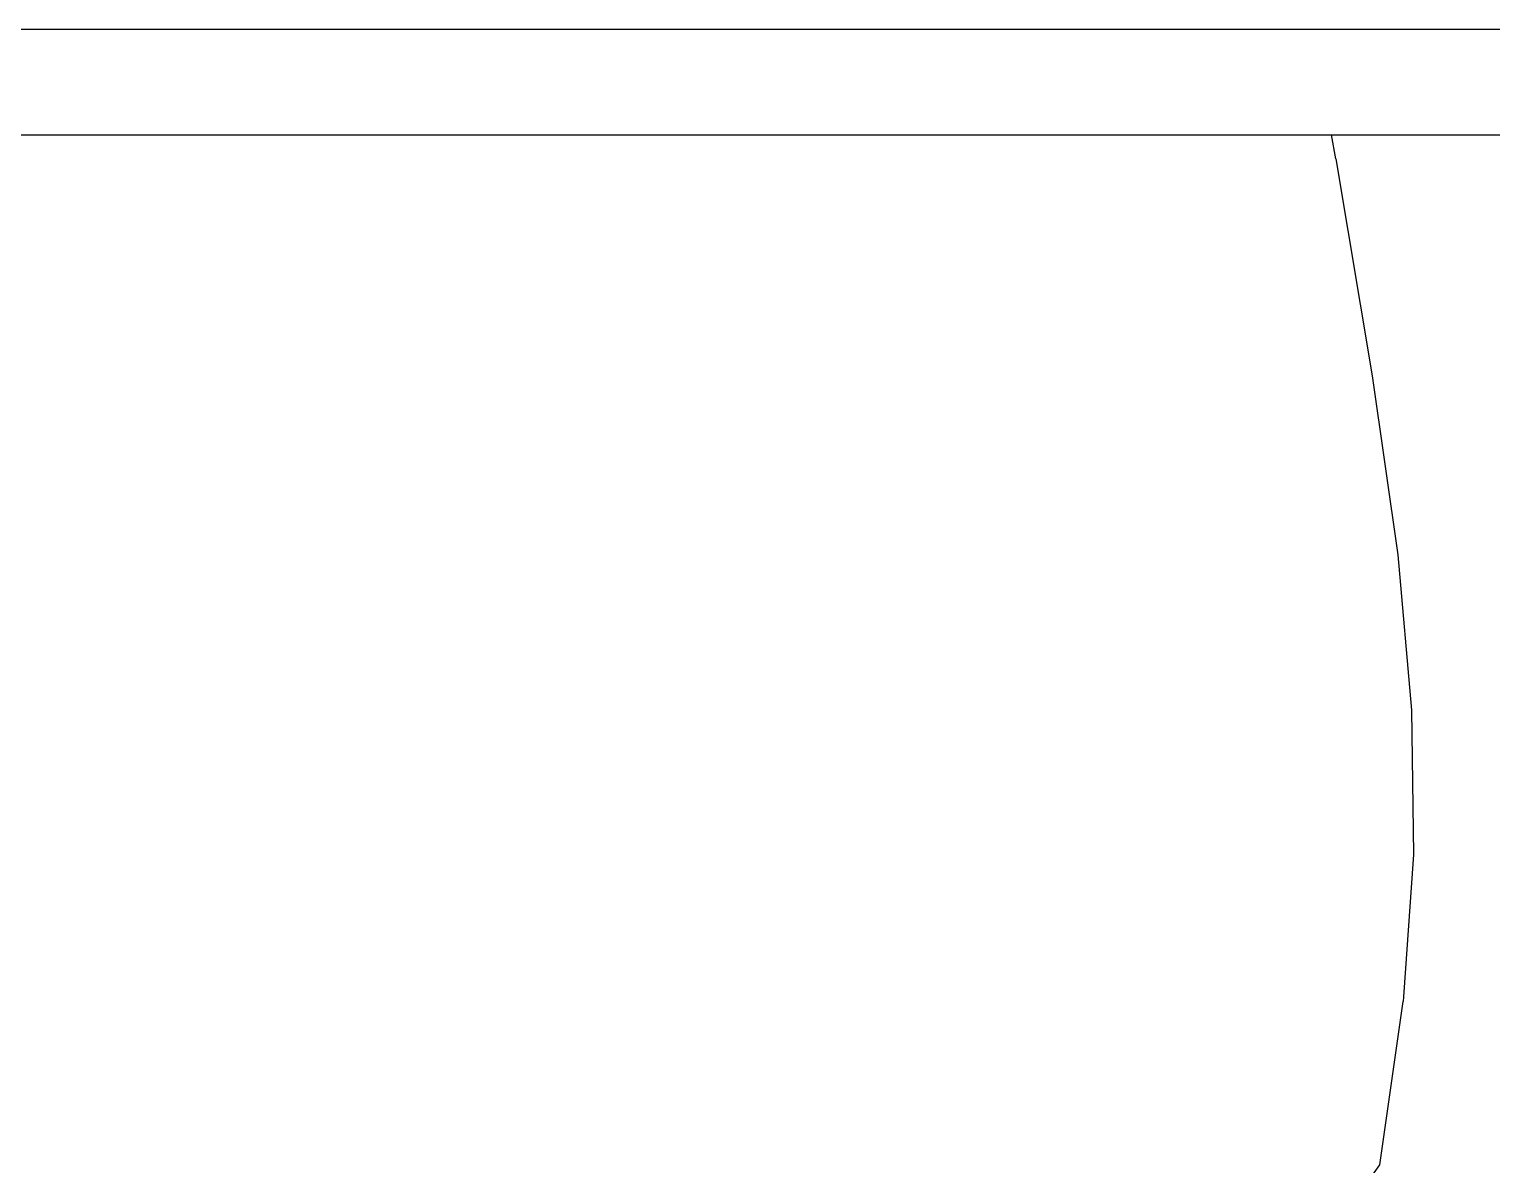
# Model space of a CAD drawing. Header units: millimetres. Extents: x 2336463 to 2579121, y 595385 to 778077.
# Drawn here: x 2526387.4 to 2526733.9, y 664067 to 664336.2 of the extents above; entities that cross this region are included whole.
import ezdxf

# ---------------------------------------------------------------- set-up
doc = ezdxf.new("R2010")
doc.units = ezdxf.units.MM
doc.header["$MEASUREMENT"] = 0
doc.linetypes.add('Wipeout_Contour', pattern=[1000, 0, -1000])
doc.layers.add('Интерьер - Мебель', color=7, linetype='Continuous')
doc.layers.add('Интерьер - Мебель_Ном._пера__62', color=7, linetype='Continuous', lineweight=25, true_color=0xaaaaaa)

msp = doc.modelspace()

# ---------------------------------------------------------------- wipeouts: each hides what was drawn before it
at = {"color": 254, "linetype": 'Wipeout_Contour', "lineweight": 0, "ltscale": 10449495.82333774}
msp.add_wipeout([(2527093.96, 664336.17), (2525893.96, 664336.17), (2525893.96, 664311.17), (2527093.96, 664311.17)], dxfattribs=at).dxf.layer = 'Интерьер - Мебель'
at = {"color": 254, "linetype": 'Wipeout_Contour', "lineweight": 0, "ltscale": 7837607.547285567}
msp.add_wipeout([(2526715.35, 664140.58), (2526708.64, 664143.57), (2526712.87, 664105.72)], dxfattribs=at).dxf.layer = 'Интерьер - Мебель'
at = {"color": 254, "linetype": 'Wipeout_Contour', "lineweight": 0, "ltscale": 7836993.788524503}
msp.add_wipeout([(2526493.96, 664054.87), (2526566.5, 664067.05), (2526493.96, 664067.05)], dxfattribs=at).dxf.layer = 'Интерьер - Мебель'
at = {"color": 254, "linetype": 'Wipeout_Contour', "lineweight": 0, "ltscale": 7837434.458605979}
msp.add_wipeout([(2526687.95, 664067.05), (2526661.64, 664067.05), (2526662.48, 664047.36)], dxfattribs=at).dxf.layer = 'Интерьер - Мебель'
at = {"color": 254, "linetype": 'Wipeout_Contour', "lineweight": 0, "ltscale": 7837520.066941667}
msp.add_wipeout([(2526691.92, 664045.23), (2526707.32, 664067.05), (2526702.56, 664067.05)], dxfattribs=at).dxf.layer = 'Интерьер - Мебель'

# ---------------------------------------------------------------- next in the draw order: linework, layer by layer
at = {"layer": 'Интерьер - Мебель_Ном._пера__62', "color": 253, "linetype": 'Continuous', "lineweight": 25, "true_color": 0xaaaaaa}
msp.add_line((2525953.96, 664336.17), (2527033.96, 664336.17), dxfattribs=at)

# ---------------------------------------------------------------- next in the draw order: wipeouts: each hides what was drawn before it
at = {"color": 254, "linetype": 'Wipeout_Contour', "lineweight": 0, "ltscale": 10449092.54332226}
msp.add_wipeout([(2526377.54, 664281.5), (2526429.72, 664286.76), (2526398.2, 664311.17), (2526380.16, 664311.17)], dxfattribs=at).dxf.layer = 'Интерьер - Мебель'
at = {"color": 254, "linetype": 'Wipeout_Contour', "lineweight": 0, "ltscale": 7837591.128767772}
msp.add_wipeout([(2526708.64, 664143.57), (2526707.06, 664107.06), (2526712.87, 664105.72)], dxfattribs=at).dxf.layer = 'Интерьер - Мебель'
at = {"color": 254, "linetype": 'Wipeout_Contour', "lineweight": 0, "ltscale": 7837063.363189476}
msp.add_wipeout([(2526566.5, 664067.05), (2526493.96, 664054.87), (2526570.85, 664052.62)], dxfattribs=at).dxf.layer = 'Интерьер - Мебель'
at = {"color": 254, "linetype": 'Wipeout_Contour', "lineweight": 0, "ltscale": 7837335.747852391}
msp.add_wipeout([(2526621.77, 664067.05), (2526625.99, 664049.91), (2526661.64, 664067.05)], dxfattribs=at).dxf.layer = 'Интерьер - Мебель'

# ---------------------------------------------------------------- next in the draw order: wipeouts: each hides what was drawn before it
at = {"color": 254, "linetype": 'Wipeout_Contour', "lineweight": 0, "ltscale": 7836890.061382487}
msp.add_wipeout([(2526430.89, 664311.17), (2526398.2, 664311.17), (2526429.72, 664286.76)], dxfattribs=at).dxf.layer = 'Интерьер - Мебель'
at = {"color": 254, "linetype": 'Wipeout_Contour', "lineweight": 0, "ltscale": 7836776.764996425}
msp.add_wipeout([(2526377.54, 664281.5), (2526373.59, 664239.78), (2526427.37, 664245.18)], dxfattribs=at).dxf.layer = 'Интерьер - Мебель'
at = {"color": 254, "linetype": 'Wipeout_Contour', "lineweight": 0, "ltscale": 7837634.744615782}
msp.add_wipeout([(2526707.52, 664179.31), (2526715.35, 664140.58), (2526714.88, 664174.82)], dxfattribs=at).dxf.layer = 'Интерьер - Мебель'
at = {"color": 254, "linetype": 'Wipeout_Contour', "lineweight": 0, "ltscale": 7836852.507852964}
msp.add_wipeout([(2526493.96, 664067.05), (2526421.42, 664067.05), (2526493.96, 664054.87)], dxfattribs=at).dxf.layer = 'Интерьер - Мебель'
at = {"color": 254, "linetype": 'Wipeout_Contour', "lineweight": 0, "ltscale": 7837191.124371152}
msp.add_wipeout([(2526566.5, 664067.05), (2526570.85, 664052.62), (2526621.77, 664067.05)], dxfattribs=at).dxf.layer = 'Интерьер - Мебель'
at = {"color": 254, "linetype": 'Wipeout_Contour', "lineweight": 0, "ltscale": 7837449.073084395}
msp.add_wipeout([(2526687.95, 664067.05), (2526662.48, 664047.36), (2526683.42, 664045.59)], dxfattribs=at).dxf.layer = 'Интерьер - Мебель'

# ---------------------------------------------------------------- next in the draw order: wipeouts: each hides what was drawn before it
at = {"color": 254, "linetype": 'Wipeout_Contour', "lineweight": 0, "ltscale": 7836842.331008521}
msp.add_wipeout([(2526377.54, 664281.5), (2526427.37, 664245.18), (2526429.72, 664286.76)], dxfattribs=at).dxf.layer = 'Интерьер - Мебель'
at = {"color": 254, "linetype": 'Wipeout_Contour', "lineweight": 0, "ltscale": 7836735.207402807}
msp.add_wipeout([(2526369.97, 664198.28), (2526425, 664202.77), (2526373.59, 664239.78)], dxfattribs=at).dxf.layer = 'Интерьер - Мебель'
at = {"color": 254, "linetype": 'Wipeout_Contour', "lineweight": 0, "ltscale": 7837621.329319151}
msp.add_wipeout([(2526715.35, 664140.58), (2526707.52, 664179.31), (2526708.64, 664143.57)], dxfattribs=at).dxf.layer = 'Интерьер - Мебель'
at = {"color": 254, "linetype": 'Wipeout_Contour', "lineweight": 0, "ltscale": 7836775.17062292}
msp.add_wipeout([(2526421.42, 664067.05), (2526417.07, 664052.62), (2526493.96, 664054.87)], dxfattribs=at).dxf.layer = 'Интерьер - Мебель'
at = {"color": 254, "linetype": 'Wipeout_Contour', "lineweight": 0, "ltscale": 7837369.047342831}
msp.add_wipeout([(2526661.64, 664067.05), (2526625.99, 664049.91), (2526662.48, 664047.36)], dxfattribs=at).dxf.layer = 'Интерьер - Мебель'

# ---------------------------------------------------------------- next in the draw order: wipeouts: each hides what was drawn before it
at = {"color": 254, "linetype": 'Wipeout_Contour', "lineweight": 0, "ltscale": 7836801.979521077}
msp.add_wipeout([(2526427.37, 664245.18), (2526373.59, 664239.78), (2526425, 664202.77)], dxfattribs=at).dxf.layer = 'Интерьер - Мебель'
at = {"color": 254, "linetype": 'Wipeout_Contour', "lineweight": 0, "ltscale": 7837655.472358722}
msp.add_wipeout([(2526703.92, 664216.98), (2526714.88, 664174.82), (2526711.58, 664211.59)], dxfattribs=at).dxf.layer = 'Интерьер - Мебель'
at = {"color": 254, "linetype": 'Wipeout_Contour', "lineweight": 0, "ltscale": 7836694.720928287}
msp.add_wipeout([(2526367.19, 664156.19), (2526422.98, 664159.18), (2526369.97, 664198.28)], dxfattribs=at).dxf.layer = 'Интерьер - Мебель'
at = {"color": 254, "linetype": 'Wipeout_Contour', "lineweight": 0, "ltscale": 7837580.635819972}
msp.add_wipeout([(2526708.64, 664143.57), (2526691.41, 664147.66), (2526707.06, 664107.06)], dxfattribs=at).dxf.layer = 'Интерьер - Мебель'
at = {"color": 254, "linetype": 'Wipeout_Contour', "lineweight": 0, "ltscale": 7836654.03044891}
msp.add_wipeout([(2526366.15, 664067.05), (2526417.07, 664052.62), (2526421.42, 664067.05)], dxfattribs=at).dxf.layer = 'Интерьер - Мебель'
at = {"color": 254, "linetype": 'Wipeout_Contour', "lineweight": 0, "ltscale": 7837243.275064253}
msp.add_wipeout([(2526570.85, 664052.62), (2526625.99, 664049.91), (2526621.77, 664067.05)], dxfattribs=at).dxf.layer = 'Интерьер - Мебель'

# ---------------------------------------------------------------- next in the draw order: wipeouts: each hides what was drawn before it
at = {"color": 254, "linetype": 'Wipeout_Contour', "lineweight": 0, "ltscale": 7837643.50319783}
msp.add_wipeout([(2526703.92, 664216.98), (2526707.52, 664179.31), (2526714.88, 664174.82)], dxfattribs=at).dxf.layer = 'Интерьер - Мебель'
at = {"color": 254, "linetype": 'Wipeout_Contour', "lineweight": 0, "ltscale": 7836761.8058956}
msp.add_wipeout([(2526369.97, 664198.28), (2526422.98, 664159.18), (2526425, 664202.77)], dxfattribs=at).dxf.layer = 'Интерьер - Мебель'
at = {"color": 254, "linetype": 'Wipeout_Contour', "lineweight": 0, "ltscale": 7836656.144462741}
msp.add_wipeout([(2526367.19, 664156.19), (2526365.74, 664112.72), (2526421.66, 664114.06)], dxfattribs=at).dxf.layer = 'Интерьер - Мебель'
at = {"color": 254, "linetype": 'Wipeout_Contour', "lineweight": 0, "ltscale": 7837555.434169347}
msp.add_wipeout([(2526691.04, 664108.89), (2526707.06, 664107.06), (2526691.41, 664147.66)], dxfattribs=at).dxf.layer = 'Интерьер - Мебель'
at = {"color": 254, "linetype": 'Wipeout_Contour', "lineweight": 0, "ltscale": 7836592.739073218}
msp.add_wipeout([(2526366.15, 664067.05), (2526361.93, 664049.91), (2526417.07, 664052.62)], dxfattribs=at).dxf.layer = 'Интерьер - Мебель'

# ---------------------------------------------------------------- next in the draw order: linework, layer by layer
at = {"layer": 'Интерьер - Мебель_Ном._пера__62', "color": 253, "linetype": 'Continuous', "lineweight": 25, "true_color": 0xaaaaaa}
msp.add_line((2526714.88, 664174.82), (2526715.35, 664140.58), dxfattribs=at)

# ---------------------------------------------------------------- next in the draw order: wipeouts: each hides what was drawn before it
at = {"color": 254, "linetype": 'Wipeout_Contour', "lineweight": 0, "ltscale": 7837671.863689259}
msp.add_wipeout([(2526698.09, 664259.32), (2526711.58, 664211.59), (2526705.55, 664254.06)], dxfattribs=at).dxf.layer = 'Интерьер - Мебель'
at = {"color": 254, "linetype": 'Wipeout_Contour', "lineweight": 0, "ltscale": 7837607.09791935}
msp.add_wipeout([(2526707.52, 664179.31), (2526689.44, 664185.45), (2526708.64, 664143.57)], dxfattribs=at).dxf.layer = 'Интерьер - Мебель'
at = {"color": 254, "linetype": 'Wipeout_Contour', "lineweight": 0, "ltscale": 7836722.620779936}
msp.add_wipeout([(2526422.98, 664159.18), (2526367.19, 664156.19), (2526421.66, 664114.06)], dxfattribs=at).dxf.layer = 'Интерьер - Мебель'

# ---------------------------------------------------------------- next in the draw order: wipeouts: each hides what was drawn before it
at = {"color": 254, "linetype": 'Wipeout_Contour', "lineweight": 0, "ltscale": 7837660.776992256}
msp.add_wipeout([(2526698.09, 664259.32), (2526703.92, 664216.98), (2526711.58, 664211.59)], dxfattribs=at).dxf.layer = 'Интерьер - Мебель'
at = {"color": 254, "linetype": 'Wipeout_Contour', "lineweight": 0, "ltscale": 7837584.09551966}
msp.add_wipeout([(2526689.44, 664185.45), (2526691.41, 664147.66), (2526708.64, 664143.57)], dxfattribs=at).dxf.layer = 'Интерьер - Мебель'

# ---------------------------------------------------------------- next in the draw order: linework, layer by layer
at = {"layer": 'Интерьер - Мебель_Ном._пера__62', "color": 253, "linetype": 'Continuous', "lineweight": 25, "true_color": 0xaaaaaa}
msp.add_line((2526711.58, 664211.59), (2526714.88, 664174.82), dxfattribs=at)

# ---------------------------------------------------------------- next in the draw order: wipeouts: each hides what was drawn before it
at = {"color": 254, "linetype": 'Wipeout_Contour', "lineweight": 0, "ltscale": 7837686.740327682}
msp.add_wipeout([(2526690.25, 664309.02), (2526705.55, 664254.06), (2526696.94, 664305.42)], dxfattribs=at).dxf.layer = 'Интерьер - Мебель'
at = {"color": 254, "linetype": 'Wipeout_Contour', "lineweight": 0, "ltscale": 7837627.378981235}
msp.add_wipeout([(2526703.92, 664216.98), (2526685.5, 664224.36), (2526707.52, 664179.31)], dxfattribs=at).dxf.layer = 'Интерьер - Мебель'
at = {"color": 254, "linetype": 'Wipeout_Contour', "lineweight": 0, "ltscale": 7837523.069560475}
msp.add_wipeout([(2526662.5, 664152.11), (2526691.04, 664108.89), (2526691.41, 664147.66)], dxfattribs=at).dxf.layer = 'Интерьер - Мебель'

# ---------------------------------------------------------------- next in the draw order: wipeouts: each hides what was drawn before it
at = {"color": 254, "linetype": 'Wipeout_Contour', "lineweight": 0, "ltscale": 7837675.845315128}
msp.add_wipeout([(2526690.25, 664309.02), (2526698.09, 664259.32), (2526705.55, 664254.06)], dxfattribs=at).dxf.layer = 'Интерьер - Мебель'
at = {"color": 254, "linetype": 'Wipeout_Contour', "lineweight": 0, "ltscale": 7837605.815694934}
msp.add_wipeout([(2526707.52, 664179.31), (2526685.5, 664224.36), (2526689.44, 664185.45)], dxfattribs=at).dxf.layer = 'Интерьер - Мебель'
at = {"color": 254, "linetype": 'Wipeout_Contour', "lineweight": 0, "ltscale": 7837487.203599991}
msp.add_wipeout([(2526662.5, 664152.11), (2526663.26, 664110.88), (2526691.04, 664108.89)], dxfattribs=at).dxf.layer = 'Интерьер - Мебель'

# ---------------------------------------------------------------- next in the draw order: wipeouts: each hides what was drawn before it
at = {"color": 254, "linetype": 'Wipeout_Contour', "lineweight": 0, "ltscale": 7837644.046532249}
msp.add_wipeout([(2526698.09, 664259.32), (2526679.97, 664266.5), (2526703.92, 664216.98)], dxfattribs=at).dxf.layer = 'Интерьер - Мебель'
at = {"color": 254, "linetype": 'Wipeout_Contour', "lineweight": 0, "ltscale": 7837548.642305214}
msp.add_wipeout([(2526659.85, 664192.14), (2526691.41, 664147.66), (2526689.44, 664185.45)], dxfattribs=at).dxf.layer = 'Интерьер - Мебель'

# ---------------------------------------------------------------- next in the draw order: wipeouts: each hides what was drawn before it
at = {"color": 254, "linetype": 'Wipeout_Contour', "lineweight": 0, "ltscale": 7837623.317003651}
msp.add_wipeout([(2526703.92, 664216.98), (2526679.97, 664266.5), (2526685.5, 664224.36)], dxfattribs=at).dxf.layer = 'Интерьер - Мебель'
at = {"color": 254, "linetype": 'Wipeout_Contour', "lineweight": 0, "ltscale": 7837514.744212741}
msp.add_wipeout([(2526691.41, 664147.66), (2526659.85, 664192.14), (2526662.5, 664152.11)], dxfattribs=at).dxf.layer = 'Интерьер - Мебель'

# ---------------------------------------------------------------- next in the draw order: linework, layer by layer
at = {"layer": 'Интерьер - Мебель_Ном._пера__62', "color": 253, "linetype": 'Continuous', "lineweight": 25, "true_color": 0xaaaaaa}
msp.add_line((2526705.55, 664254.06), (2526711.58, 664211.59), dxfattribs=at)

# ---------------------------------------------------------------- next in the draw order: wipeouts: each hides what was drawn before it
at = {"color": 254, "linetype": 'Wipeout_Contour', "lineweight": 0, "ltscale": 10450214.08899414}
msp.add_wipeout([(2526674.49, 664311.17), (2526698.09, 664259.32), (2526690.25, 664309.02), (2526682.83, 664311.17)], dxfattribs=at).dxf.layer = 'Интерьер - Мебель'
at = {"color": 254, "linetype": 'Wipeout_Contour', "lineweight": 0, "ltscale": 7837568.800998183}
msp.add_wipeout([(2526685.5, 664224.36), (2526655.81, 664232.4), (2526689.44, 664185.45)], dxfattribs=at).dxf.layer = 'Интерьер - Мебель'
at = {"color": 254, "linetype": 'Wipeout_Contour', "lineweight": 0, "ltscale": 7837430.528466587}
msp.add_wipeout([(2526662.5, 664152.11), (2526620.73, 664156.19), (2526663.26, 664110.88)], dxfattribs=at).dxf.layer = 'Интерьер - Мебель'

# ---------------------------------------------------------------- next in the draw order: wipeouts: each hides what was drawn before it
at = {"color": 254, "linetype": 'Wipeout_Contour', "lineweight": 0, "ltscale": 10450184.92257524}
msp.add_wipeout([(2526674.49, 664311.17), (2526673.62, 664311.17), (2526679.97, 664266.5), (2526698.09, 664259.32)], dxfattribs=at).dxf.layer = 'Интерьер - Мебель'
at = {"color": 254, "linetype": 'Wipeout_Contour', "lineweight": 0, "ltscale": 7837536.364636951}
msp.add_wipeout([(2526689.44, 664185.45), (2526655.81, 664232.4), (2526659.85, 664192.14)], dxfattribs=at).dxf.layer = 'Интерьер - Мебель'
at = {"color": 254, "linetype": 'Wipeout_Contour', "lineweight": 0, "ltscale": 7837382.212749733}
msp.add_wipeout([(2526663.26, 664110.88), (2526620.73, 664156.19), (2526622.18, 664112.72)], dxfattribs=at).dxf.layer = 'Интерьер - Мебель'

# ---------------------------------------------------------------- next in the draw order: wipeouts: each hides what was drawn before it
at = {"color": 254, "linetype": 'Wipeout_Contour', "lineweight": 0, "ltscale": 10450251.91227974}
msp.add_wipeout([(2526695.46, 664311.17), (2526689.9, 664311.17), (2526690.25, 664309.02), (2526696.94, 664305.42)], dxfattribs=at).dxf.layer = 'Интерьер - Мебель'
at = {"color": 254, "linetype": 'Wipeout_Contour', "lineweight": 0, "ltscale": 7837586.155779784}
msp.add_wipeout([(2526650.85, 664274.32), (2526685.5, 664224.36), (2526679.97, 664266.5)], dxfattribs=at).dxf.layer = 'Интерьер - Мебель'
at = {"color": 254, "linetype": 'Wipeout_Contour', "lineweight": 0, "ltscale": 7837455.929857448}
msp.add_wipeout([(2526659.85, 664192.14), (2526617.95, 664198.28), (2526662.5, 664152.11)], dxfattribs=at).dxf.layer = 'Интерьер - Мебель'

# ---------------------------------------------------------------- next in the draw order: wipeouts: each hides what was drawn before it
at = {"color": 254, "linetype": 'Wipeout_Contour', "lineweight": 0, "ltscale": 7837673.004807282}
msp.add_wipeout([(2526682.83, 664311.17), (2526690.25, 664309.02), (2526689.36, 664311.17)], dxfattribs=at).dxf.layer = 'Интерьер - Мебель'
at = {"color": 254, "linetype": 'Wipeout_Contour', "lineweight": 0, "ltscale": 7837697.67022205}
msp.add_wipeout([(2526695.93, 664311.17), (2526695.46, 664311.17), (2526696.94, 664305.42)], dxfattribs=at).dxf.layer = 'Интерьер - Мебель'
at = {"color": 254, "linetype": 'Wipeout_Contour', "lineweight": 0, "ltscale": 7837554.619794199}
msp.add_wipeout([(2526685.5, 664224.36), (2526650.85, 664274.32), (2526655.81, 664232.4)], dxfattribs=at).dxf.layer = 'Интерьер - Мебель'
at = {"color": 254, "linetype": 'Wipeout_Contour', "lineweight": 0, "ltscale": 7837409.607049705}
msp.add_wipeout([(2526662.5, 664152.11), (2526617.95, 664198.28), (2526620.73, 664156.19)], dxfattribs=at).dxf.layer = 'Интерьер - Мебель'

# ---------------------------------------------------------------- next in the draw order: linework, layer by layer
at = {"layer": 'Интерьер - Мебель_Ном._пера__62', "color": 253, "linetype": 'Continuous', "lineweight": 25, "true_color": 0xaaaaaa}
for q in [(2526695.93, 664311.17), (2526705.55, 664254.06)]:
    msp.add_line((2526696.94, 664305.42), q, dxfattribs=at)

# ---------------------------------------------------------------- next in the draw order: wipeouts: each hides what was drawn before it
at = {"color": 254, "linetype": 'Wipeout_Contour', "lineweight": 0, "ltscale": 7837606.139990261}
msp.add_wipeout([(2526673.62, 664311.17), (2526650.79, 664311.17), (2526679.97, 664266.5)], dxfattribs=at).dxf.layer = 'Интерьер - Мебель'
at = {"color": 254, "linetype": 'Wipeout_Contour', "lineweight": 0, "ltscale": 7837680.106709858}
msp.add_wipeout([(2526689.9, 664311.17), (2526689.36, 664311.17), (2526690.25, 664309.02)], dxfattribs=at).dxf.layer = 'Интерьер - Мебель'
at = {"color": 254, "linetype": 'Wipeout_Contour', "lineweight": 0, "ltscale": 7837476.945733019}
msp.add_wipeout([(2526614.33, 664239.78), (2526659.85, 664192.14), (2526655.81, 664232.4)], dxfattribs=at).dxf.layer = 'Интерьер - Мебель'
at = {"color": 254, "linetype": 'Wipeout_Contour', "lineweight": 0, "ltscale": 7837298.724491896}
msp.add_wipeout([(2526564.94, 664159.18), (2526622.18, 664112.72), (2526620.73, 664156.19)], dxfattribs=at).dxf.layer = 'Интерьер - Мебель'

# ---------------------------------------------------------------- next in the draw order: wipeouts: each hides what was drawn before it
at = {"color": 254, "linetype": 'Wipeout_Contour', "lineweight": 0, "ltscale": 10450093.90451126}
msp.add_wipeout([(2526650.79, 664311.17), (2526646.44, 664311.17), (2526650.85, 664274.32), (2526679.97, 664266.5)], dxfattribs=at).dxf.layer = 'Интерьер - Мебель'
at = {"color": 254, "linetype": 'Wipeout_Contour', "lineweight": 0, "ltscale": 7837432.2755505}
msp.add_wipeout([(2526614.33, 664239.78), (2526617.95, 664198.28), (2526659.85, 664192.14)], dxfattribs=at).dxf.layer = 'Интерьер - Мебель'
at = {"color": 254, "linetype": 'Wipeout_Contour', "lineweight": 0, "ltscale": 7837236.018143932}
msp.add_wipeout([(2526622.18, 664112.72), (2526564.94, 664159.18), (2526566.26, 664114.06)], dxfattribs=at).dxf.layer = 'Интерьер - Мебель'

# ---------------------------------------------------------------- next in the draw order: wipeouts: each hides what was drawn before it
at = {"color": 254, "linetype": 'Wipeout_Contour', "lineweight": 0, "ltscale": 7837495.943510599}
msp.add_wipeout([(2526610.38, 664281.5), (2526655.81, 664232.4), (2526650.85, 664274.32)], dxfattribs=at).dxf.layer = 'Интерьер - Мебель'
at = {"color": 254, "linetype": 'Wipeout_Contour', "lineweight": 0, "ltscale": 7837325.525938982}
msp.add_wipeout([(2526617.95, 664198.28), (2526562.92, 664202.77), (2526620.73, 664156.19)], dxfattribs=at).dxf.layer = 'Интерьер - Мебель'
at = {"color": 254, "linetype": 'Wipeout_Contour', "lineweight": 0, "ltscale": 7837089.873177674}
msp.add_wipeout([(2526566.26, 664114.06), (2526493.96, 664114.58), (2526566.5, 664067.05)], dxfattribs=at).dxf.layer = 'Интерьер - Мебель'

# ---------------------------------------------------------------- next in the draw order: wipeouts: each hides what was drawn before it
at = {"color": 254, "linetype": 'Wipeout_Contour', "lineweight": 0, "ltscale": 7837452.436453371}
msp.add_wipeout([(2526610.38, 664281.5), (2526614.33, 664239.78), (2526655.81, 664232.4)], dxfattribs=at).dxf.layer = 'Интерьер - Мебель'
at = {"color": 254, "linetype": 'Wipeout_Contour', "lineweight": 0, "ltscale": 7837264.995306456}
msp.add_wipeout([(2526620.73, 664156.19), (2526562.92, 664202.77), (2526564.94, 664159.18)], dxfattribs=at).dxf.layer = 'Интерьер - Мебель'
at = {"color": 254, "linetype": 'Wipeout_Contour', "lineweight": 0, "ltscale": 7837008.71227071}
msp.add_wipeout([(2526493.96, 664067.05), (2526566.5, 664067.05), (2526493.96, 664114.58)], dxfattribs=at).dxf.layer = 'Интерьер - Мебель'

# ---------------------------------------------------------------- next in the draw order: wipeouts: each hides what was drawn before it
at = {"color": 254, "linetype": 'Wipeout_Contour', "lineweight": 0, "ltscale": 7837522.080638245}
msp.add_wipeout([(2526618.19, 664311.17), (2526650.85, 664274.32), (2526646.44, 664311.17)], dxfattribs=at).dxf.layer = 'Интерьер - Мебель'
at = {"color": 254, "linetype": 'Wipeout_Contour', "lineweight": 0, "ltscale": 7837349.081484254}
msp.add_wipeout([(2526614.33, 664239.78), (2526560.55, 664245.18), (2526617.95, 664198.28)], dxfattribs=at).dxf.layer = 'Интерьер - Мебель'
at = {"color": 254, "linetype": 'Wipeout_Contour', "lineweight": 0, "ltscale": 7837266.861954371}
msp.add_wipeout([(2526566.26, 664114.06), (2526621.77, 664067.05), (2526622.18, 664112.72)], dxfattribs=at).dxf.layer = 'Интерьер - Мебель'

# ---------------------------------------------------------------- next in the draw order: wipeouts: each hides what was drawn before it
at = {"color": 254, "linetype": 'Wipeout_Contour', "lineweight": 0, "ltscale": 10449961.43461367}
msp.add_wipeout([(2526618.19, 664311.17), (2526607.76, 664311.17), (2526610.38, 664281.5), (2526650.85, 664274.32)], dxfattribs=at).dxf.layer = 'Интерьер - Мебель'
at = {"color": 254, "linetype": 'Wipeout_Contour', "lineweight": 0, "ltscale": 7837290.618189691}
msp.add_wipeout([(2526560.55, 664245.18), (2526562.92, 664202.77), (2526617.95, 664198.28)], dxfattribs=at).dxf.layer = 'Интерьер - Мебель'
at = {"color": 254, "linetype": 'Wipeout_Contour', "lineweight": 0, "ltscale": 7837202.113922667}
msp.add_wipeout([(2526566.26, 664114.06), (2526566.5, 664067.05), (2526621.77, 664067.05)], dxfattribs=at).dxf.layer = 'Интерьер - Мебель'

# ---------------------------------------------------------------- next in the draw order: wipeouts: each hides what was drawn before it
at = {"color": 254, "linetype": 'Wipeout_Contour', "lineweight": 0, "ltscale": 7837371.224905925}
msp.add_wipeout([(2526558.2, 664286.76), (2526614.33, 664239.78), (2526610.38, 664281.5)], dxfattribs=at).dxf.layer = 'Интерьер - Мебель'
at = {"color": 254, "linetype": 'Wipeout_Contour', "lineweight": 0, "ltscale": 7837398.450250062}
msp.add_wipeout([(2526663.26, 664110.88), (2526622.18, 664112.72), (2526661.64, 664067.05)], dxfattribs=at).dxf.layer = 'Интерьер - Мебель'

# ---------------------------------------------------------------- next in the draw order: wipeouts: each hides what was drawn before it
at = {"color": 254, "linetype": 'Wipeout_Contour', "lineweight": 0, "ltscale": 7837314.459493658}
msp.add_wipeout([(2526614.33, 664239.78), (2526558.2, 664286.76), (2526560.55, 664245.18)], dxfattribs=at).dxf.layer = 'Интерьер - Мебель'
at = {"color": 254, "linetype": 'Wipeout_Contour', "lineweight": 0, "ltscale": 7837347.86166933}
msp.add_wipeout([(2526621.77, 664067.05), (2526661.64, 664067.05), (2526622.18, 664112.72)], dxfattribs=at).dxf.layer = 'Интерьер - Мебель'

# ---------------------------------------------------------------- next in the draw order: wipeouts: each hides what was drawn before it
at = {"color": 254, "linetype": 'Wipeout_Contour', "lineweight": 0, "ltscale": 7837406.213042695}
msp.add_wipeout([(2526607.76, 664311.17), (2526575.72, 664311.17), (2526610.38, 664281.5)], dxfattribs=at).dxf.layer = 'Интерьер - Мебель'
at = {"color": 254, "linetype": 'Wipeout_Contour', "lineweight": 0, "ltscale": 7837489.589550021}
msp.add_wipeout([(2526691.04, 664108.89), (2526663.26, 664110.88), (2526687.95, 664067.05)], dxfattribs=at).dxf.layer = 'Интерьер - Мебель'

# ---------------------------------------------------------------- next in the draw order: wipeouts: each hides what was drawn before it
at = {"color": 254, "linetype": 'Wipeout_Contour', "lineweight": 0, "ltscale": 10449784.77730146}
msp.add_wipeout([(2526557.03, 664311.17), (2526558.2, 664286.76), (2526610.38, 664281.5), (2526575.72, 664311.17)], dxfattribs=at).dxf.layer = 'Интерьер - Мебель'
at = {"color": 254, "linetype": 'Wipeout_Contour', "lineweight": 0, "ltscale": 7837451.076471914}
msp.add_wipeout([(2526663.26, 664110.88), (2526661.64, 664067.05), (2526687.95, 664067.05)], dxfattribs=at).dxf.layer = 'Интерьер - Мебель'
at = {"color": 254, "linetype": 'Wipeout_Contour', "lineweight": 0, "ltscale": 7837545.280433422}
msp.add_wipeout([(2526691.04, 664108.89), (2526702.56, 664067.05), (2526707.06, 664107.06)], dxfattribs=at).dxf.layer = 'Интерьер - Мебель'

# ---------------------------------------------------------------- next in the draw order: wipeouts: each hides what was drawn before it
at = {"color": 254, "linetype": 'Wipeout_Contour', "lineweight": 0, "ltscale": 10449560.33170059}
msp.add_wipeout([(2526493.96, 664288.79), (2526558.2, 664286.76), (2526521.29, 664311.17), (2526493.96, 664311.17)], dxfattribs=at).dxf.layer = 'Интерьер - Мебель'
at = {"color": 254, "linetype": 'Wipeout_Contour', "lineweight": 0, "ltscale": 7837516.867605188}
msp.add_wipeout([(2526691.04, 664108.89), (2526687.95, 664067.05), (2526702.56, 664067.05)], dxfattribs=at).dxf.layer = 'Интерьер - Мебель'
at = {"color": 254, "linetype": 'Wipeout_Contour', "lineweight": 0, "ltscale": 7837570.857369956}
msp.add_wipeout([(2526707.06, 664107.06), (2526707.32, 664067.05), (2526712.87, 664105.72)], dxfattribs=at).dxf.layer = 'Интерьер - Мебель'

# ---------------------------------------------------------------- next in the draw order: linework, layer by layer
at = {"layer": 'Интерьер - Мебель_Ном._пера__62', "color": 253, "linetype": 'Continuous', "lineweight": 25, "true_color": 0xaaaaaa}
msp.add_line((2526715.35, 664140.58), (2526712.87, 664105.72), dxfattribs=at)

# ---------------------------------------------------------------- next in the draw order: wipeouts: each hides what was drawn before it
at = {"color": 254, "linetype": 'Wipeout_Contour', "lineweight": 0, "ltscale": 7837255.341382213}
msp.add_wipeout([(2526521.29, 664311.17), (2526558.2, 664286.76), (2526557.03, 664311.17)], dxfattribs=at).dxf.layer = 'Интерьер - Мебель'
at = {"color": 254, "linetype": 'Wipeout_Contour', "lineweight": 0, "ltscale": 7837549.930468004}
msp.add_wipeout([(2526707.06, 664107.06), (2526702.56, 664067.05), (2526707.32, 664067.05)], dxfattribs=at).dxf.layer = 'Интерьер - Мебель'

# ---------------------------------------------------------------- next in the draw order: linework, layer by layer
at = {"layer": 'Интерьер - Мебель_Ном._пера__62', "color": 253, "linetype": 'Continuous', "lineweight": 25, "true_color": 0xaaaaaa}
for p, q in [((2526707.32, 664067.05), (2526712.87, 664105.72)), ((2526691.92, 664045.23), (2526707.32, 664067.05))]:
    msp.add_line(p, q, dxfattribs=at)

# ---------------------------------------------------------------- next in the draw order: wipeouts: each hides what was drawn before it
at = {"color": 254, "linetype": 'Wipeout_Contour', "lineweight": 0, "ltscale": 7837138.369923743}
msp.add_wipeout([(2526493.96, 664247.27), (2526560.55, 664245.18), (2526493.96, 664288.79)], dxfattribs=at).dxf.layer = 'Интерьер - Мебель'

# ---------------------------------------------------------------- next in the draw order: wipeouts: each hides what was drawn before it
at = {"color": 254, "linetype": 'Wipeout_Contour', "lineweight": 0, "ltscale": 7837209.831673507}
msp.add_wipeout([(2526558.2, 664286.76), (2526493.96, 664288.79), (2526560.55, 664245.18)], dxfattribs=at).dxf.layer = 'Интерьер - Мебель'

# ---------------------------------------------------------------- next in the draw order: wipeouts: each hides what was drawn before it
at = {"color": 254, "linetype": 'Wipeout_Contour', "lineweight": 0, "ltscale": 7837108.448495723}
msp.add_wipeout([(2526493.96, 664204.51), (2526562.92, 664202.77), (2526493.96, 664247.27)], dxfattribs=at).dxf.layer = 'Интерьер - Мебель'

# ---------------------------------------------------------------- next in the draw order: wipeouts: each hides what was drawn before it
at = {"color": 254, "linetype": 'Wipeout_Contour', "lineweight": 0, "ltscale": 7837182.485864947}
msp.add_wipeout([(2526493.96, 664247.27), (2526562.92, 664202.77), (2526560.55, 664245.18)], dxfattribs=at).dxf.layer = 'Интерьер - Мебель'

# ---------------------------------------------------------------- next in the draw order: wipeouts: each hides what was drawn before it
at = {"color": 254, "linetype": 'Wipeout_Contour', "lineweight": 0, "ltscale": 7837077.216817662}
msp.add_wipeout([(2526493.96, 664160.34), (2526564.94, 664159.18), (2526493.96, 664204.51)], dxfattribs=at).dxf.layer = 'Интерьер - Мебель'

# ---------------------------------------------------------------- next in the draw order: wipeouts: each hides what was drawn before it
at = {"color": 254, "linetype": 'Wipeout_Contour', "lineweight": 0, "ltscale": 7837153.995888194}
msp.add_wipeout([(2526562.92, 664202.77), (2526493.96, 664204.51), (2526564.94, 664159.18)], dxfattribs=at).dxf.layer = 'Интерьер - Мебель'

# ---------------------------------------------------------------- next in the draw order: wipeouts: each hides what was drawn before it
at = {"color": 254, "linetype": 'Wipeout_Contour', "lineweight": 0, "ltscale": 7837044.148440892}
msp.add_wipeout([(2526493.96, 664114.58), (2526566.26, 664114.06), (2526493.96, 664160.34)], dxfattribs=at).dxf.layer = 'Интерьер - Мебель'

# ---------------------------------------------------------------- next in the draw order: wipeouts: each hides what was drawn before it
at = {"color": 254, "linetype": 'Wipeout_Contour', "lineweight": 0, "ltscale": 7837123.43421765}
msp.add_wipeout([(2526564.94, 664159.18), (2526493.96, 664160.34), (2526566.26, 664114.06)], dxfattribs=at).dxf.layer = 'Интерьер - Мебель'

# ---------------------------------------------------------------- next in the draw order: wipeouts: each hides what was drawn before it
at = {"color": 254, "linetype": 'Wipeout_Contour', "lineweight": 0, "ltscale": 7836879.86685004}
msp.add_wipeout([(2526493.96, 664067.05), (2526493.96, 664114.58), (2526421.66, 664114.06)], dxfattribs=at).dxf.layer = 'Интерьер - Мебель'

# ---------------------------------------------------------------- next in the draw order: wipeouts: each hides what was drawn before it
at = {"color": 254, "linetype": 'Wipeout_Contour', "lineweight": 0, "ltscale": 7836798.340335149}
msp.add_wipeout([(2526421.66, 664114.06), (2526421.42, 664067.05), (2526493.96, 664067.05)], dxfattribs=at).dxf.layer = 'Интерьер - Мебель'

# ---------------------------------------------------------------- next in the draw order: wipeouts: each hides what was drawn before it
at = {"color": 254, "linetype": 'Wipeout_Contour', "lineweight": 0, "ltscale": 7836916.324542331}
msp.add_wipeout([(2526493.96, 664114.58), (2526493.96, 664160.34), (2526422.98, 664159.18)], dxfattribs=at).dxf.layer = 'Интерьер - Мебель'

# ---------------------------------------------------------------- next in the draw order: wipeouts: each hides what was drawn before it
at = {"color": 254, "linetype": 'Wipeout_Contour', "lineweight": 0, "ltscale": 7836835.339562537}
msp.add_wipeout([(2526422.98, 664159.18), (2526421.66, 664114.06), (2526493.96, 664114.58)], dxfattribs=at).dxf.layer = 'Интерьер - Мебель'

# ---------------------------------------------------------------- next in the draw order: wipeouts: each hides what was drawn before it
at = {"color": 254, "linetype": 'Wipeout_Contour', "lineweight": 0, "ltscale": 7836952.228833729}
msp.add_wipeout([(2526493.96, 664160.34), (2526493.96, 664204.51), (2526425, 664202.77)], dxfattribs=at).dxf.layer = 'Интерьер - Мебель'
at = {"color": 254, "linetype": 'Wipeout_Contour', "lineweight": 0, "ltscale": 7836685.233098006}
msp.add_wipeout([(2526421.66, 664114.06), (2526365.74, 664112.72), (2526421.42, 664067.05)], dxfattribs=at).dxf.layer = 'Интерьер - Мебель'

# ---------------------------------------------------------------- next in the draw order: wipeouts: each hides what was drawn before it
at = {"color": 254, "linetype": 'Wipeout_Contour', "lineweight": 0, "ltscale": 7836987.404972372}
msp.add_wipeout([(2526493.96, 664247.27), (2526427.37, 664245.18), (2526493.96, 664204.51)], dxfattribs=at).dxf.layer = 'Интерьер - Мебель'
at = {"color": 254, "linetype": 'Wipeout_Contour', "lineweight": 0, "ltscale": 7836872.754730335}
msp.add_wipeout([(2526425, 664202.77), (2526422.98, 664159.18), (2526493.96, 664160.34)], dxfattribs=at).dxf.layer = 'Интерьер - Мебель'
at = {"color": 254, "linetype": 'Wipeout_Contour', "lineweight": 0, "ltscale": 7836620.300679322}
msp.add_wipeout([(2526421.42, 664067.05), (2526365.74, 664112.72), (2526366.15, 664067.05)], dxfattribs=at).dxf.layer = 'Интерьер - Мебель'

# ---------------------------------------------------------------- next in the draw order: wipeouts: each hides what was drawn before it
at = {"color": 254, "linetype": 'Wipeout_Contour', "lineweight": 0, "ltscale": 7837021.680745002}
msp.add_wipeout([(2526493.96, 664247.27), (2526493.96, 664288.79), (2526429.72, 664286.76)], dxfattribs=at).dxf.layer = 'Интерьер - Мебель'
at = {"color": 254, "linetype": 'Wipeout_Contour', "lineweight": 0, "ltscale": 7836910.101316721}
msp.add_wipeout([(2526427.37, 664245.18), (2526425, 664202.77), (2526493.96, 664204.51)], dxfattribs=at).dxf.layer = 'Интерьер - Мебель'

# ---------------------------------------------------------------- next in the draw order: wipeouts: each hides what was drawn before it
at = {"color": 254, "linetype": 'Wipeout_Contour', "lineweight": 0, "ltscale": 7837071.773222165}
msp.add_wipeout([(2526493.96, 664311.17), (2526458.29, 664311.17), (2526493.96, 664288.79)], dxfattribs=at).dxf.layer = 'Интерьер - Мебель'
at = {"color": 254, "linetype": 'Wipeout_Contour', "lineweight": 0, "ltscale": 7836946.896184199}
msp.add_wipeout([(2526427.37, 664245.18), (2526493.96, 664247.27), (2526429.72, 664286.76)], dxfattribs=at).dxf.layer = 'Интерьер - Мебель'

# ---------------------------------------------------------------- next in the draw order: wipeouts: each hides what was drawn before it
at = {"color": 254, "linetype": 'Wipeout_Contour', "lineweight": 0, "ltscale": 10449314.11557178}
msp.add_wipeout([(2526430.89, 664311.17), (2526429.72, 664286.76), (2526493.96, 664288.79), (2526458.29, 664311.17)], dxfattribs=at).dxf.layer = 'Интерьер - Мебель'

# ---------------------------------------------------------------- next in the draw order: linework, layer by layer
at = {"layer": 'Интерьер - Мебель_Ном._пера__62', "color": 253, "linetype": 'Continuous', "lineweight": 25, "true_color": 0xaaaaaa}
msp.add_line((2525893.96, 664311.17), (2527093.96, 664311.17), dxfattribs=at)

doc.saveas('drawing.dxf')
